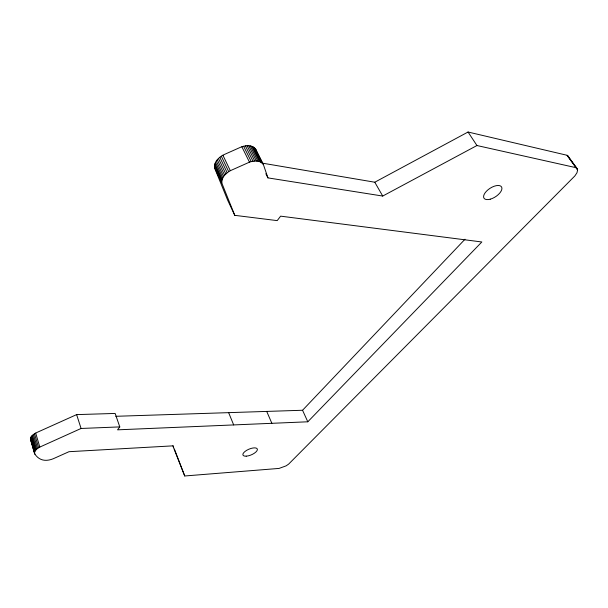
<?xml version="1.0" encoding="UTF-8"?>
<svg xmlns="http://www.w3.org/2000/svg" width="608" height="608" viewBox="0 0 608 608"><rect width="100%" height="100%" fill="white"/><g stroke="black" fill="none" stroke-linecap="round" stroke-linejoin="round"><path stroke-width="0.91" d="M577.6 170.012L576.969 172.778L574.849 175.948L288.648 464.094L286.163 465.827L279.095 468.418L184.733 475.98L172.816 445.862L69 451.698L53.2 458.766C46.056 461.632 39.125 460.902 34.58 453.629L30.4 438.999C30.734 435.632 34.253 433.808 36.959 432.448L76.623 414.61L115.148 413.44L119.784 426.9L117.549 429.833L307.8 421.792L481.832 241.976L280.622 216.152L277.21 220.62L234.772 215.338L227.734 200.336L214.898 168.743C212.975 162.26 219.26 156.78 224.588 154.379L240.114 147.455C244.948 145.32 252.221 144.278 255.687 149.256L263.37 164.494L267.938 177.886L382.721 196.057L476.946 145.525L575.958 167.664L577.121 168.606L577.6 170.012L567.089 155.283L468.046 132.02L374.786 182.218L262.223 163.126M119.784 426.9L81.077 428.465L39.809 447.078C37.476 448.446 34.048 450.46 34.58 453.629M234.772 215.338L221.814 183.038C221.221 177.536 225.94 173.181 230.318 170.696L249.478 162.154C253.962 160.603 260.338 160.048 263.37 164.494M115.786 416.298L302.556 410.256L465.014 239.218M567.089 155.283L577.121 168.606M30.4 438.999L31.32 440.8M567.758 155.694L577.448 169.252M468.046 132.02L476.946 145.525M374.786 182.218L382.721 196.057M568.26 156.233L568.594 156.894M254.98 148.291L262.671 163.544M254.076 147.455L261.759 162.724M252.974 146.771L260.665 162.055M265.833 173.698L267.938 177.886M251.704 146.247L259.388 161.546M250.283 145.89L257.967 161.204M248.733 145.707L256.409 161.036M247.091 145.707L254.752 161.052M245.374 145.882L253.027 161.242M243.618 146.239L251.256 161.614M241.855 146.764L249.478 162.154M222.9 155.215L230.318 170.696M221.297 156.188L228.699 171.676M219.815 157.282L227.194 172.771M218.47 158.468L225.834 173.956M217.292 159.729L224.633 175.218M216.296 161.044L223.622 176.525M215.506 162.389L222.817 177.87M214.928 163.734L222.224 179.216M214.578 165.072L221.852 180.538M214.449 166.364L221.715 181.822M214.563 167.595L221.814 183.038M255.687 149.256L257.07 153.003M302.556 410.256L307.8 421.792M266.714 411.411L271.867 423.312M228.638 412.65L233.677 424.924M173.006 445.565L173.698 447.321M174.39 449.076L184.733 475.98M76.623 414.61L81.077 428.465M35.682 433.071L39.809 447.078M34.504 433.747L38.623 447.762M33.448 434.469L37.552 448.484M32.52 435.229L36.617 449.236M31.753 435.997L35.834 450.011M31.145 436.78L35.218 450.779M30.712 437.547L34.778 451.539M30.461 438.292L34.527 452.276M30.833 440.268L34.884 454.222M246.202 456.167A7.805 3.078 -23 0 0 257.397 449.631A7.805 3.078 -23 0 0 246.749 450.277A7.805 3.078 -23 0 0 246.202 456.167M490.246 199.188A10.442 5.039 -32.9 0 0 501.653 187.112A10.442 5.039 -32.9 0 0 486.362 191.322A10.442 5.039 -32.9 0 0 490.246 199.188"/></g></svg>
